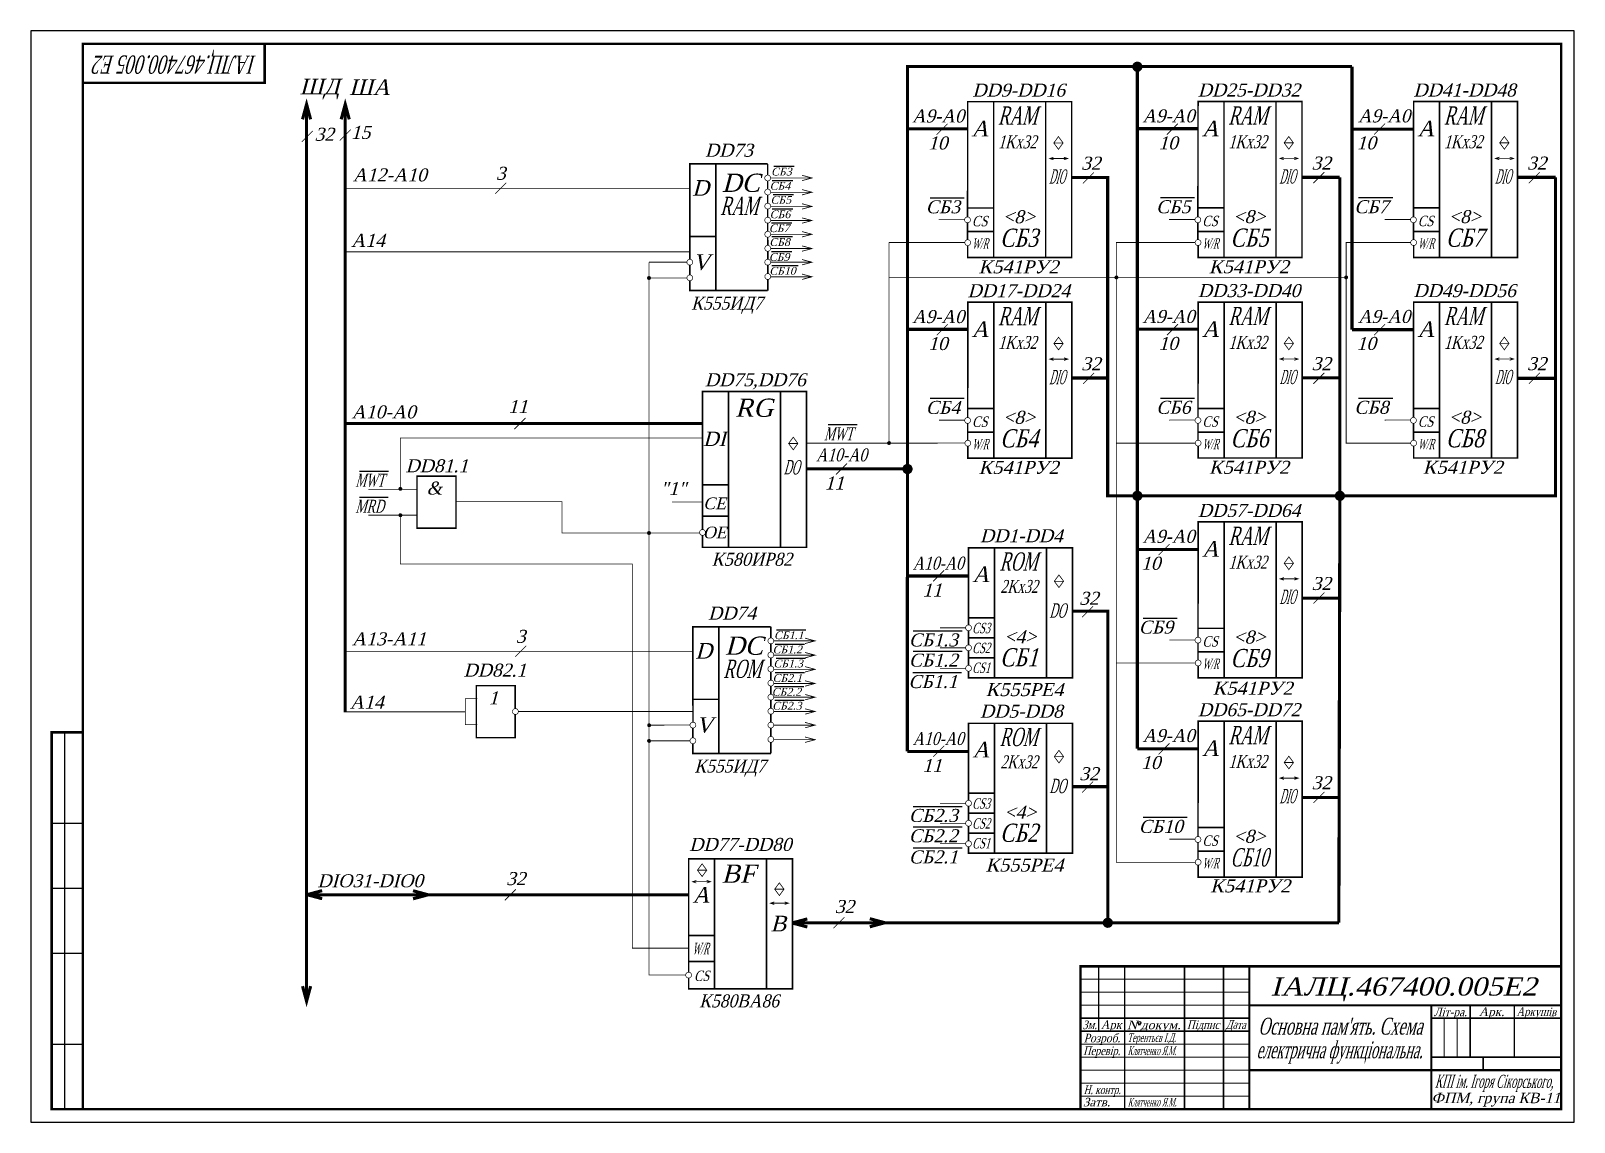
# Model space of a CAD drawing. Extents: x 0 to 594, y 0 to 420.
import ezdxf
from ezdxf.enums import TextEntityAlignment as Align

# ---------------------------------------------------------------- set-up
doc = ezdxf.new("R2010")
doc.units = 0
doc.header["$MEASUREMENT"] = 0
doc.layers.get('0').update_dxf_attribs({"linetype": 'CONTINUOUS'})
doc.styles.add('ESKD', font='times.ttf', dxfattribs={"oblique": 15, "height": 5})

msp = doc.modelspace()

# ---------------------------------------------------------------- linework, layer by layer
for p, q in [((594, 420), (0, 420)), ((0, 420), (0, 0)), ((594, 0), (594, 420)), ((426.22, 37.6), (427.11, 37.6)), ((0, 0), (594, 0))]:
    msp.add_line(p, q)
at = {"lineweight": 30}
msp.add_line((204.45, 238.8), (204.45, 238.8), dxfattribs=at)
for points, const_width in [([(20, 400), (90, 400), (90, 415)], 1), ([(508.51, 406.25), (336.89, 406.25)], 1.2), ([(337.41, 406.81), (337.36, 142.66)], 1.2), ([(425.88, 406.19), (425.88, 143.69)], 1.2), ([(107.67, 385.95), (106.12, 391.74), (104.57, 385.95)], 1.2), ([(106.12, 391.74), (106.12, 46.54)], 1.2), ([(122.55, 385.95), (121, 391.74), (119.44, 385.95)], 1.2), ([(121, 391.74), (121, 157.93)], 1.2), ([(360.54, 348.31), (360.59, 392.77), (400.59, 392.77), (400.59, 332.77), (360.59, 332.77), (360.59, 337.36)], 0.6), ([(370.59, 332.77), (370.59, 392.77)], 0.6), ([(390.59, 332.77), (390.59, 392.77)], 0.6), ([(449.19, 348.35), (449.25, 392.81), (489.25, 392.81), (489.25, 332.81), (449.25, 332.81), (449.25, 337.41)], 0.6), ([(459.25, 332.81), (459.25, 392.81)], 0.6), ([(479.25, 332.81), (479.25, 392.81)], 0.6), ([(104.28, 377.26), (108.53, 381.5)], 0.3), ([(118.87, 377.77), (123.12, 382.01)], 0.3), ([(360.77, 382.32), (337.19, 382.32)], 1.2), ([(348.6, 380.02), (352.84, 384.26)], 0.3), ([(449.25, 382.37), (425.85, 382.37)], 1.2), ([(437.25, 380.07), (441.49, 384.31)], 0.3), ([(393.72, 376.86), (397.3, 376.86)], 0.3), ([(482.38, 376.9), (485.95, 376.9)], 0.3), ([(283.6, 368.8), (283.6, 368.8), (253.6, 368.8), (253.64, 332.09)], 0.6), ([(263.62, 368.8), (263.62, 320.05)], 0.6), ([(393.61, 370.36), (392.11, 370.86), (393.61, 371.36)], 0.3), ([(392.11, 370.86), (399.09, 370.86)], 0.3), ([(397.59, 370.36), (399.09, 370.86), (397.59, 371.36)], 0.3), ([(482.26, 370.4), (480.76, 370.9), (482.26, 371.4)], 0.3), ([(480.76, 370.9), (487.74, 370.9)], 0.3), ([(486.24, 370.4), (487.74, 370.9), (486.24, 371.4)], 0.3), ([(565.24, 370.4), (563.74, 370.9), (565.24, 371.4)], 0.3), ([(563.74, 370.9), (570.72, 370.9)], 0.3), ([(569.22, 370.4), (570.72, 370.9), (569.22, 371.4)], 0.3), ([(284.73, 363.38), (300.65, 363.38)], 0.3), ([(296.79, 362.35), (300.65, 363.38), (296.79, 364.42)], 0.3), ([(400.51, 363.6), (415.08, 363.6)], 1.2), ([(404.93, 361.32), (409.17, 365.56)], 0.3), ([(414.48, 240.45), (414.48, 364.19)], 1.2), ([(489.17, 363.64), (503.8, 363.64)], 1.2), ([(493.59, 361.36), (497.83, 365.6)], 0.3), ([(572.22, 363.64), (586.86, 363.64)], 1.2), ([(121.1, 359.42), (253.6, 359.42)], 0.3), ([(178.73, 357.31), (182.98, 361.56)], 0.3), ([(284.73, 357.89), (300.65, 357.89)], 0.3), ([(296.79, 356.85), (300.65, 357.89), (296.79, 358.92)], 0.3), ([(284.73, 352.44), (300.65, 352.44)], 0.3), ([(296.79, 351.4), (300.65, 352.44), (296.79, 353.47)], 0.3), ([(360.31, 351.83), (370.31, 351.83)], 0.6), ([(448.97, 351.87), (458.97, 351.87)], 0.6), ([(531.94, 351.87), (541.94, 351.87)], 0.6), ([(284.73, 347), (300.65, 347)], 0.3), ([(296.79, 345.96), (300.65, 347), (296.79, 348.03)], 0.3), ([(359.44, 347.36), (349.44, 347.35)], 0.3), ([(360.54, 339.6), (360.54, 346.13)], 0.6), ([(448.09, 347.4), (438.09, 347.39)], 0.3), ([(449.19, 339.65), (449.19, 346.17)], 0.6), ([(531.07, 347.4), (521.07, 347.39)], 0.3), ([(532.17, 339.65), (532.17, 346.17)], 0.6), ([(253.62, 340.89), (263.62, 340.89)], 0.6), ([(284.74, 341.71), (300.66, 341.71)], 0.3), ([(296.8, 340.68), (300.66, 341.71), (296.8, 342.75)], 0.3), ([(359.54, 338.54), (330.26, 338.53)], 0.3), ([(330.31, 261.39), (330.31, 338.67)], 0.3), ([(360.45, 342.75), (370.45, 342.75)], 0.6), ([(449.11, 342.79), (459.11, 342.79)], 0.6), ([(253.94, 334.95), (121, 334.95)], 0.3), ([(284.74, 336.22), (300.66, 336.22)], 0.3), ([(296.8, 335.18), (300.66, 336.22), (296.8, 337.25)], 0.3), ([(252.58, 330.98), (237.93, 330.97)], 0.3), ([(237.93, 56.47), (237.93, 330.97)], 0.3), ([(253.62, 329.84), (253.62, 326.09)], 0.6), ([(284.74, 330.96), (300.66, 330.96)], 0.3), ([(296.8, 329.93), (300.66, 330.96), (296.8, 332)], 0.3), ([(252.68, 324.87), (237.93, 324.86)], 0.3), ([(253.62, 323.84), (253.62, 320.05), (283.62, 320.05), (283.62, 320.05)], 0.6), ([(284.74, 325.35), (300.66, 325.35)], 0.3), ([(296.8, 324.32), (300.66, 325.35), (296.8, 326.39)], 0.3), ([(360.58, 271.11), (360.63, 315.57), (400.63, 315.57), (400.63, 255.57), (360.63, 255.57), (360.63, 260.16)], 0.6), ([(370.63, 255.57), (370.63, 315.57)], 0.6), ([(390.63, 255.57), (390.63, 315.57)], 0.6), ([(449.23, 271.15), (449.29, 315.61), (489.29, 315.61), (489.29, 255.61), (449.29, 255.61), (449.29, 260.21)], 0.6), ([(459.29, 255.61), (459.29, 315.61)], 0.6), ([(479.29, 255.61), (479.29, 315.61)], 0.6), ([(360.63, 305.12), (337.23, 305.12)], 1.2), ([(348.64, 302.82), (352.88, 307.06)], 0.3), ([(449.29, 305.17), (425.88, 305.17)], 1.2), ([(437.29, 302.87), (441.53, 307.11)], 0.3), ([(393.76, 299.66), (397.34, 299.66)], 0.3), ([(482.41, 299.7), (485.99, 299.7)], 0.3), ([(393.64, 293.16), (392.14, 293.66), (393.64, 294.16)], 0.3), ([(392.14, 293.66), (399.13, 293.66)], 0.3), ([(397.63, 293.16), (399.13, 293.66), (397.63, 294.16)], 0.3), ([(482.3, 293.2), (480.8, 293.7), (482.3, 294.2)], 0.3), ([(480.8, 293.7), (487.78, 293.7)], 0.3), ([(486.28, 293.2), (487.78, 293.7), (486.28, 294.2)], 0.3), ([(565.24, 293.2), (563.74, 293.7), (565.24, 294.2)], 0.3), ([(563.74, 293.7), (570.72, 293.7)], 0.3), ([(569.22, 293.2), (570.72, 293.7), (569.22, 294.2)], 0.3), ([(400.55, 286.4), (414.7, 286.4)], 1.2), ([(404.97, 284.12), (409.21, 288.36)], 0.3), ([(489.21, 286.45), (503.84, 286.45)], 1.2), ([(493.62, 284.16), (497.87, 288.4)], 0.3), ([(572.22, 286.28), (586.86, 286.28)], 1.2), ([(258.52, 228.09), (258.52, 281.24), (298.52, 281.24), (298.52, 221.24), (258.52, 221.24), (258.52, 225.84)], 0.6), ([(268.52, 221.24), (268.52, 281.24)], 0.6), ([(288.52, 221.24), (288.52, 281.24)], 0.6), ([(360.35, 274.63), (370.35, 274.63)], 0.6), ([(449.01, 274.67), (459.01, 274.67)], 0.6), ([(531.94, 274.67), (541.94, 274.67)], 0.6), ([(258.52, 268.87), (121, 268.87)], 1.2), ([(186.11, 266.74), (190.36, 270.99)], 0.3), ([(359.48, 270.16), (349.48, 270.15)], 0.3), ([(360.58, 262.4), (360.58, 268.93)], 0.6), ([(448.13, 270.2), (438.13, 270.19)], 0.3), ([(449.23, 262.45), (449.23, 268.97)], 0.6), ([(531.07, 270.2), (521.07, 270.19)], 0.3), ([(532.17, 262.45), (532.17, 268.97)], 0.6), ([(222.22, 263.27), (222.22, 263.27), (222.22, 263.27), (142.24, 263.27), (142.24, 243.59)], 0.3), ([(258.52, 263.31), (222.22, 263.27)], 0.3), ([(359.53, 261.34), (298.61, 261.33)], 0.3), ([(360.49, 265.55), (370.49, 265.55)], 0.6), ([(449.15, 265.59), (459.15, 265.59)], 0.6), ([(291.65, 261.19), (295.23, 261.19)], 0.3), ([(298.52, 251.42), (336.18, 251.42)], 1.2), ([(309.89, 249.27), (314.13, 253.51)], 0.3), ([(148.62, 243.59), (129.93, 243.59)], 0.3), ([(258.52, 245.24), (268.52, 245.24)], 0.6), ([(257.42, 226.76), (204.45, 226.76), (204.45, 238.8), (163.62, 238.82), (163.62, 238.82)], 0.3), ([(258.52, 238.66), (246.77, 238.66)], 0.3), ([(148.62, 233.59), (129.93, 233.59)], 0.3), ([(253.17, 66.95), (231.49, 66.95), (231.49, 214.83), (142.24, 214.83), (142.24, 233.59)], 0.3), ([(258.52, 233.24), (268.52, 233.24)], 0.6), ([(360.91, 191.38), (360.88, 221), (400.88, 221), (400.88, 171), (360.88, 171), (360.88, 173.54)], 0.6), ([(370.87, 194.11), (370.88, 221)], 0.6), ([(390.88, 171), (390.88, 221)], 0.6), ([(449.29, 220.38), (425.88, 220.38)], 1.2), ([(337.36, 210.18), (360.85, 210.18)], 1.2), ([(347.3, 208.14), (351.54, 212.38)], 0.3), ([(393.92, 208.18), (397.5, 208.18)], 0.3), ([(482.3, 208.59), (480.8, 209.09), (482.3, 209.59)], 0.3), ([(480.8, 209.09), (487.78, 209.09)], 0.3), ([(486.28, 208.59), (487.78, 209.09), (486.28, 209.59)], 0.3), ([(400.88, 196.62), (414.48, 196.62)], 1.2), ([(404.62, 194.34), (408.86, 198.58)], 0.3), ([(414.51, 76.52), (414.51, 197.2)], 1.2), ([(284.8, 190.64), (284.8, 190.64), (254.8, 190.64), (254.84, 153.93)], 0.6), ([(264.83, 190.64), (264.83, 141.88)], 0.6), ([(359.79, 190.25), (349.96, 190.25)], 0.3), ([(360.87, 194.11), (370.87, 194.11)], 0.6), ([(449.01, 190.07), (459.01, 190.07)], 0.6), ([(285.93, 185.22), (301.85, 185.22)], 0.3), ([(297.99, 184.19), (301.85, 185.22), (297.99, 186.26)], 0.3), ([(360.87, 186.41), (370.87, 186.41)], 0.6), ([(448.13, 185.59), (438.13, 185.58)], 0.3), ([(449.23, 177.84), (449.23, 184.37)], 0.6), ([(121.07, 181.23), (254.46, 181.23)], 0.3), ([(186.42, 179.1), (190.66, 183.34)], 0.3), ([(285.93, 179.73), (301.85, 179.73)], 0.3), ([(297.99, 178.69), (301.85, 179.73), (297.99, 180.76)], 0.3), ([(359.79, 182.55), (349.96, 182.55)], 0.3), ([(360.87, 178.71), (370.87, 178.71)], 0.6), ([(285.93, 174.28), (301.85, 174.28)], 0.3), ([(297.99, 173.24), (301.85, 174.28), (297.99, 175.31)], 0.3), ([(359.79, 174.66), (349.96, 174.66)], 0.3), ([(186.44, 156.84), (186.44, 147.97), (171.44, 147.97), (171.44, 167.97), (186.44, 167.97), (186.44, 159.09)], 0.6), ([(285.93, 168.83), (301.85, 168.83)], 0.3), ([(297.99, 167.8), (301.85, 168.83), (297.99, 169.87)], 0.3), ([(171.82, 162.97), (167.21, 162.97), (167.21, 152.97), (171.82, 152.97)], 0.3), ([(254.83, 162.73), (264.83, 162.73)], 0.6), ([(285.94, 163.55), (301.86, 163.55)], 0.3), ([(298, 162.52), (301.86, 163.55), (298, 164.59)], 0.3), ([(167.21, 157.93), (120.4, 157.93)], 0.3), ([(254.84, 158.05), (187.6, 158.05)], 0.3), ([(285.94, 158.06), (301.86, 158.06)], 0.3), ([(298, 157.02), (301.86, 158.06), (298, 159.09)], 0.3), ([(20, 5), (8, 5), (8, 150), (20, 150)], 1), ([(13, 5), (13, 150)], 0.5), ([(253.75, 152.81), (237.93, 152.8)], 0.3), ([(254.83, 151.68), (254.83, 147.93)], 0.6), ([(285.94, 152.8), (301.87, 152.8)], 0.3), ([(298, 151.77), (301.87, 152.8), (298, 153.84)], 0.3), ([(360.91, 123.86), (360.88, 153.48), (400.88, 153.48), (400.88, 103.48), (360.88, 103.48), (360.88, 106.02)], 0.6), ([(370.87, 126.58), (370.88, 153.48)], 0.6), ([(390.88, 103.48), (390.88, 153.48)], 0.6), ([(253.66, 146.77), (237.93, 146.76)], 0.3), ([(254.83, 145.68), (254.83, 141.88), (284.83, 141.88), (284.83, 141.88)], 0.6), ([(285.94, 147.19), (301.87, 147.19)], 0.3), ([(298, 146.15), (301.87, 147.19), (298, 148.22)], 0.3), ([(337.36, 142.66), (360.85, 142.66)], 1.2), ([(347.3, 140.62), (351.54, 144.86)], 0.3), ([(449.29, 143.69), (425.88, 143.69)], 1.2), ([(393.92, 140.66), (397.5, 140.66)], 0.3), ([(404.62, 126.82), (408.86, 131.06)], 0.3), ([(482.3, 131.9), (480.8, 132.4), (482.3, 132.9)], 0.3), ([(480.8, 132.4), (487.78, 132.4)], 0.3), ([(486.28, 131.9), (487.78, 132.4), (486.28, 132.9)], 0.3), ([(360.87, 126.58), (370.87, 126.58)], 0.6), ([(400.88, 129.09), (414.48, 129.09)], 1.2), ([(359.79, 122.73), (349.96, 122.72)], 0.3), ([(360.87, 118.88), (370.87, 118.88)], 0.6), ([(8, 115), (20, 115)], 0.5), ([(359.79, 115.02), (349.96, 115.02)], 0.3), ([(449.01, 113.37), (459.01, 113.37)], 0.6), ([(359.79, 107.14), (349.96, 107.14)], 0.3), ([(360.87, 111.18), (370.87, 111.18)], 0.6), ([(448.13, 108.9), (438.13, 108.89)], 0.3), ([(449.23, 101.15), (449.23, 107.67)], 0.6), ([(253.17, 68.07), (253.17, 101.33), (293.17, 101.33), (293.17, 51.33), (253.17, 51.33), (253.17, 55.46)], 0.6), ([(263.17, 51.33), (263.17, 101.33)], 0.6), ([(283.17, 51.33), (283.17, 101.33)], 0.6), ([(256.57, 96.97), (260.15, 96.97)], 0.3), ([(8, 90), (20, 90)], 0.5), ([(106.32, 87.54), (112.12, 89.1)], 1.2), ([(147.09, 85.95), (152.88, 87.5), (147.09, 89.06)], 1.2), ([(182.42, 85.37), (186.66, 89.61)], 0.3), ([(256.16, 92.04), (254.66, 92.54), (256.16, 93.04)], 0.3), ([(254.66, 92.54), (261.64, 92.54)], 0.3), ([(260.14, 92.04), (261.64, 92.54), (260.14, 93.04)], 0.3), ([(286.3, 89.65), (289.88, 89.65)], 0.3), ([(253.17, 87.49), (106.12, 87.49)], 1.2), ([(106.32, 87.54), (112.12, 85.99)], 1.2), ([(286.14, 83.77), (284.64, 84.27), (286.14, 84.77)], 0.3), ([(284.64, 84.27), (291.63, 84.27)], 0.3), ([(290.13, 83.77), (291.63, 84.27), (290.13, 84.77)], 0.3), ([(293.06, 76.66), (298.86, 78.21)], 1.2), ([(293.06, 76.66), (298.86, 75.1)], 1.2), ([(293.17, 76.74), (503.44, 76.74)], 1.2), ([(308.93, 74.62), (313.17, 78.86)], 0.3), ([(322.9, 75.19), (328.69, 76.74), (322.9, 78.3)], 1.2), ([(253.17, 71.8), (263.17, 71.8)], 0.6), ([(253.17, 57.71), (253.17, 68.07)], 0.6), ([(8, 65), (20, 65)], 0.5), ([(253.17, 61.8), (263.17, 61.8)], 0.6), ([(404, 5), (404, 60), (589, 60)], 1), ([(411, 60), (411, 35)], 0.6), ([(421, 5), (421, 60)], 0.6), ([(444, 5), (444, 60)], 0.6), ([(459, 5), (459, 60)], 0.6), ([(469, 5), (469, 60)], 0.8), ([(252.13, 56.64), (237.95, 56.63)], 0.3), ([(404, 55), (469, 55)], 0.4), ([(107.67, 52.33), (106.12, 46.54), (104.57, 52.33)], 1.2), ([(404, 50), (469, 50)], 0.4), ([(404, 45), (469, 45)], 0.4), ([(469, 45), (589, 45)], 0.8), ([(539, 5), (539, 45)], 0.8), ([(554, 25), (554, 45)], 0.6), ([(571, 25), (571, 45)], 0.6), ([(404, 40), (469, 40)], 0.6), ([(539, 40), (589, 40)], 0.6), ([(544, 25), (544, 40)], 0.4), ([(549, 25), (549, 40)], 0.4), ([(8, 30), (20, 30)], 0.5), ([(404, 35), (469, 35)], 0.6), ([(404, 30), (469, 30)], 0.4), ([(404, 25), (469, 25)], 0.4), ([(539, 25), (589, 25)], 0.6), ([(559, 20), (559, 25)], 0.6), ([(404, 20), (469, 20)], 0.4), ([(469, 20), (589, 20)], 0.8), ([(404, 15), (469, 15)], 0.4), ([(404, 10), (469, 10)], 0.4)]:
    msp.add_lwpolyline(points, dxfattribs=dict(const_width=const_width))
for points, const_width in [([(20, 415), (20, 5), (589, 5), (589, 415)], 1), ([(395.51, 374.42), (397.3, 376.86), (395.51, 379.3), (393.72, 376.86)], 0.3), ([(484.16, 374.46), (485.95, 376.9), (484.16, 379.34), (482.38, 376.9)], 0.3), ([(395.55, 297.22), (397.34, 299.66), (395.55, 302.1), (393.76, 299.66)], 0.3), ([(484.2, 297.26), (485.99, 299.7), (484.2, 302.14), (482.41, 299.7)], 0.3), ([(293.44, 258.75), (295.23, 261.19), (293.44, 263.63), (291.65, 261.19)], 0.3), ([(148.62, 228.59), (148.62, 248.59), (163.62, 248.59), (163.62, 228.59)], 0.6), ([(395.71, 205.74), (397.5, 208.18), (395.71, 210.62), (393.92, 208.18)], 0.3), ([(395.71, 138.22), (397.5, 140.66), (395.71, 143.1), (393.92, 140.66)], 0.3), ([(258.36, 94.53), (260.15, 96.97), (258.36, 99.41), (256.57, 96.97)], 0.3), ([(288.09, 87.21), (289.88, 89.65), (288.09, 92.09), (286.3, 89.65)], 0.3)]:
    msp.add_lwpolyline(points, close=True, dxfattribs=dict(const_width=const_width))
for points, const_width in [([(424.9, 406.19, 1), (426.86, 406.19, 1)], 1.97), ([(282.48, 363.38, 1), (284.73, 363.38, 1)], 0.25), ([(282.48, 357.97, 1), (284.73, 357.97, 1)], 0.25), ([(282.48, 352.55, 1), (284.73, 352.55, 1)], 0.25), ([(282.48, 347.13, 1), (284.73, 347.13, 1)], 0.25), ([(359.39, 347.25, 1), (361.64, 347.25, 1)], 0.25), ([(448.05, 347.29, 1), (450.3, 347.29, 1)], 0.25), ([(531.02, 347.29, 1), (533.27, 347.29, 1)], 0.25), ([(282.49, 341.71, 1), (284.74, 341.71, 1)], 0.25), ([(359.47, 338.49, 1), (361.72, 338.49, 1)], 0.25), ([(448.12, 338.53, 1), (450.37, 338.53, 1)], 0.25), ([(282.49, 336.3, 1), (284.74, 336.3, 1)], 0.25), ([(252.5, 330.96, 1), (254.75, 330.96, 1)], 0.25), ([(282.49, 330.96, 1), (284.74, 330.96, 1)], 0.25), ([(282.5, 325.46, 1), (284.75, 325.46, 1)], 0.25), ([(237.55, 324.88, 1), (238.3, 324.88, 1)], 0.75), ([(252.5, 324.96, 1), (254.75, 324.96, 1)], 0.25), ([(417.44, 325.11, 1), (418.19, 325.11, 1)], 0.75), ([(505.87, 325.11, 1), (506.62, 325.11, 1)], 0.75), ([(359.43, 270.05, 1), (361.68, 270.05, 1)], 0.25), ([(448.09, 270.09, 1), (450.34, 270.09, 1)], 0.25), ([(531.02, 270.09, 1), (533.27, 270.09, 1)], 0.25), ([(329.93, 261.36, 1), (330.68, 261.36, 1)], 0.75), ([(359.51, 261.29, 1), (361.76, 261.29, 1)], 0.25), ([(448.16, 261.33, 1), (450.41, 261.33, 1)], 0.25), ([(336.43, 251.37, 1), (338.4, 251.37, 1)], 1.97), ([(141.86, 243.72, 1), (142.61, 243.72, 1)], 0.75), ([(424.9, 241.05, 1), (426.87, 241.05, 1)], 1.97), ([(502.86, 241.05, 1), (504.82, 241.05, 1)], 1.97), ([(141.87, 233.59, 1), (142.62, 233.59, 1)], 0.75), ([(237.54, 226.73, 1), (238.29, 226.73, 1)], 0.75), ([(257.4, 226.96, 1), (259.65, 226.96, 1)], 0.25), ([(359.79, 190.26, 1), (362.04, 190.26, 1)], 0.25), ([(283.68, 185.22, 1), (285.93, 185.22, 1)], 0.25), ([(448.09, 185.49, 1), (450.34, 185.49, 1)], 0.25), ([(283.68, 179.8, 1), (285.93, 179.8, 1)], 0.25), ([(359.79, 182.56, 1), (362.04, 182.56, 1)], 0.25), ([(283.69, 174.39, 1), (285.94, 174.39, 1)], 0.25), ([(359.79, 174.67, 1), (362.04, 174.67, 1)], 0.25), ([(283.69, 168.97, 1), (285.94, 168.97, 1)], 0.25), ([(283.69, 163.55, 1), (285.94, 163.55, 1)], 0.25), ([(185.37, 158.03, 1), (187.62, 158.03, 1)], 0.25), ([(283.69, 158.14, 1), (285.94, 158.14, 1)], 0.25), ([(237.59, 152.75, 1), (238.34, 152.75, 1)], 0.75), ([(253.7, 152.8, 1), (255.95, 152.8, 1)], 0.25), ([(283.69, 152.8, 1), (285.94, 152.8, 1)], 0.25), ([(283.7, 147.3, 1), (285.95, 147.3, 1)], 0.25), ([(237.56, 146.71, 1), (238.31, 146.71, 1)], 0.75), ([(253.7, 146.8, 1), (255.95, 146.8, 1)], 0.25), ([(359.79, 122.73, 1), (362.04, 122.73, 1)], 0.25), ([(359.79, 115.03, 1), (362.04, 115.03, 1)], 0.25), ([(359.79, 107.14, 1), (362.04, 107.14, 1)], 0.25), ([(448.09, 108.79, 1), (450.34, 108.79, 1)], 0.25), ([(413.53, 76.74, 1), (415.49, 76.74, 1)], 1.97), ([(252.05, 56.59, 1), (254.3, 56.59, 1)], 0.25)]:
    msp.add_lwpolyline(points, format="xyb", close=True, dxfattribs=dict(const_width=const_width))
for points, const_width in [([(508.51, 406.25), (508.51, 304.99)], 1.2), ([(532.17, 348.35), (532.22, 392.81), (572.22, 392.81), (572.22, 332.81), (532.22, 332.81), (532.22, 337.41)], 0.6), ([(542.22, 332.81), (542.22, 392.81)], 0.6), ([(562.22, 332.81), (562.22, 392.81)], 0.6), ([(532.21, 382.19), (522.35, 382.19), (508.51, 382.19)], 1.2), ([(516.98, 380.07), (521.23, 384.31)], 0.3), ([(565.35, 376.9), (568.93, 376.9)], 0.3), ([(283.6, 368.8), (283.6, 364.51)], 0.6), ([(563.74, 370.9), (570.72, 370.9)], 0.3), ([(563.74, 370.9), (570.72, 370.9)], 0.3), ([(283.6, 362.26), (283.6, 359.09)], 0.6), ([(414.48, 241.05), (503.84, 241.05), (503.8, 363.64)], 1.2), ([(586.86, 363.64), (586.86, 241.05), (503.84, 241.05)], 1.2), ([(576.56, 361.36), (580.8, 365.6)], 0.3), ([(283.6, 356.84), (283.6, 353.67)], 0.6), ([(283.61, 348.26), (283.61, 351.42)], 0.6), ([(283.61, 342.84), (283.61, 346.01)], 0.6), ([(283.62, 337.42), (283.61, 340.59)], 0.6), ([(531.1, 338.53), (522.41, 338.53), (506.25, 338.53), (506.25, 325.11), (438.94, 325.11), (330.31, 325.11)], 0.3), ([(448.12, 338.57), (438.94, 338.53), (417.82, 338.55), (417.82, 325.11), (417.82, 261.33), (448.16, 261.33)], 0.3), ([(532.08, 342.79), (542.08, 342.79)], 0.6), ([(283.62, 332.09), (283.62, 335.17)], 0.6), ([(283.62, 326.59), (283.62, 329.84)], 0.6), ([(283.62, 320.05), (283.62, 324.34)], 0.6), ([(506.25, 325.11), (506.25, 261.33), (531.1, 261.33)], 0.3), ([(532.17, 271.15), (532.22, 315.61), (572.22, 315.61), (572.22, 255.61), (532.22, 255.61), (532.22, 260.21)], 0.6), ([(542.22, 255.61), (542.22, 315.61)], 0.6), ([(562.22, 255.61), (562.22, 315.61)], 0.6), ([(508.51, 304.99), (522.35, 304.99), (532.21, 304.99)], 1.2), ([(516.98, 302.87), (521.23, 307.11)], 0.3), ([(565.35, 299.7), (568.93, 299.7)], 0.3), ([(563.74, 293.7), (570.72, 293.7)], 0.3), ([(576.56, 284.16), (580.8, 288.4)], 0.3), ([(417.82, 261.33), (417.82, 176.73), (448.16, 176.73)], 0.3), ([(532.08, 265.59), (542.08, 265.59)], 0.6), ([(503.84, 241.05), (503.44, 76.74)], 1.2), ([(449.23, 186.54), (449.29, 231), (489.29, 231), (489.29, 171), (449.29, 171), (449.29, 175.6)], 0.6), ([(459.29, 171), (459.29, 231)], 0.6), ([(479.29, 171), (479.29, 231)], 0.6), ([(434.05, 218.26), (438.29, 222.5)], 0.3), ([(482.41, 215.1), (485.99, 215.1)], 0.3), ([(480.8, 209.09), (487.78, 209.09)], 0.3), ([(480.8, 209.09), (487.78, 209.09)], 0.3), ([(489.29, 201.69), (503.84, 201.69)], 1.2), ([(493.62, 199.55), (497.87, 203.8)], 0.3), ([(284.8, 190.64), (284.8, 186.35)], 0.6), ([(370.87, 194.11), (370.87, 186.41)], 0.6), ([(284.81, 184.1), (284.81, 180.93)], 0.6), ([(360.91, 189.13), (360.91, 183.68)], 0.6), ([(370.87, 186.41), (370.87, 178.71)], 0.6), ([(284.81, 178.68), (284.81, 175.51)], 0.6), ([(360.91, 181.43), (360.91, 175.79)], 0.6), ([(370.87, 178.71), (370.87, 171)], 0.6), ([(449.15, 180.98), (459.15, 180.98)], 0.6), ([(284.81, 170.09), (284.81, 173.26)], 0.6), ([(448.16, 100.03), (417.82, 100.03), (417.82, 176.73)], 0.3), ([(284.82, 164.68), (284.82, 167.84)], 0.6), ([(284.82, 159.26), (284.82, 162.43)], 0.6), ([(284.82, 153.93), (284.82, 157.01)], 0.6), ([(449.23, 109.85), (449.29, 154.31), (489.29, 154.31), (489.29, 94.31), (449.29, 94.31), (449.29, 98.91)], 0.6), ([(459.29, 94.31), (459.29, 154.31)], 0.6), ([(479.29, 94.31), (479.29, 154.31)], 0.6), ([(284.83, 148.43), (284.82, 151.68)], 0.6), ([(284.83, 141.88), (284.83, 146.18)], 0.6), ([(434.05, 141.56), (438.29, 145.81)], 0.3), ([(482.41, 138.4), (485.99, 138.4)], 0.3), ([(480.8, 132.4), (487.78, 132.4)], 0.3), ([(480.8, 132.4), (487.78, 132.4)], 0.3), ([(370.87, 126.58), (370.87, 118.88)], 0.6), ([(489.29, 124.98), (503.84, 124.98)], 1.2), ([(493.62, 122.86), (497.87, 127.1)], 0.3), ([(360.91, 121.61), (360.91, 116.16)], 0.6), ([(370.87, 118.88), (370.87, 111.18)], 0.6), ([(360.91, 108.27), (360.91, 113.91)], 0.6), ([(370.87, 111.18), (370.87, 103.48)], 0.6), ([(449.15, 104.29), (459.15, 104.29)], 0.6)]:
    msp.add_lwpolyline(points, dxfattribs=dict(at, const_width=const_width))
at = {"lineweight": 30, "const_width": 0.3}
for points in [[(567.14, 374.46), (568.93, 376.9), (567.14, 379.34), (565.35, 376.9)], [(567.14, 297.26), (568.93, 299.7), (567.14, 302.14), (565.35, 299.7)], [(484.2, 212.66), (485.99, 215.1), (484.2, 217.53), (482.41, 215.1)], [(484.2, 135.96), (485.99, 138.4), (484.2, 140.84), (482.41, 138.4)]]:
    msp.add_lwpolyline(points, close=True, dxfattribs=at)
at = {"lineweight": 30, "const_width": 0.25}
for points in [[(531.1, 338.53, 1), (533.35, 338.53, 1)], [(531.1, 261.33, 1), (533.35, 261.33, 1)], [(448.16, 176.73, 1), (450.41, 176.73, 1)], [(448.16, 100.03, 1), (450.41, 100.03, 1)]]:
    msp.add_lwpolyline(points, format="xyb", close=True, dxfattribs=at)
msp.add_circle((426.71, 38.22), 0.462)

# ---------------------------------------------------------------- texts
at = {"style": 'ESKD', "oblique": 15}
for s, height, rotation, width, p, p2 in [('ІАЛЦ.467400.005 Е2', 7, 180, 0.684859, (86.81, 410.51), (24.4, 410.51)), ('Аркушiв', 3.3, 359.39869, 0.840496, (571.83, 40.92), (587.1, 40.76)), ('Дата', 3.3, 358.38396, 0.787114, (459.92, 36.04), (467.61, 35.83)), ('КПІ ім. Ігоря Сікорського,', 5, 359.79852, 0.545569, (540.42, 13.31), (585.99, 13.15))]:
    msp.add_text(s, height=height, rotation=rotation, dxfattribs=dict(at, width=width)).set_placement(p, p2, align=Align.FIT)
for s, height, p in [('ШД', 6, (103.44, 395.56)), ('ША', 6, (122.48, 395.32)), ('32', 5, (109.15, 377.7)), ('15', 5, (123.13, 378.43)), ('10', 5, (345.29, 374.35)), ('10', 5, (433.94, 374.39)), ('10', 5, (510.22, 374.39)), ('32', 5, (404.21, 366.57)), ('32', 5, (492.87, 366.61)), ('32', 5, (575.84, 366.61)), ('A12-A10', 5, (123.87, 362.06)), ('%%OСБ4', 3, (284.4, 358.86)), ('%%OСБ3', 3, (284.95, 364.34)), ('%%OСБ5', 3, (284.72, 353.46)), ('%%OСБ6', 3, (284.4, 347.9)), ('%%OСБ3', 5, (344.49, 349.78)), ('%%OСБ5', 5, (433.14, 349.82)), ('%%OСБ7', 5, (509.42, 349.82)), ('%%OСБ7', 3, (284.09, 342.55)), ('A14', 5, (123.26, 336.88)), ('%%OСБ8', 3, (284.26, 337.22)), ('%%OСБ9', 3, (284.09, 331.47)), ('%%OСБ10', 3, (284.26, 326.14)), ('10', 5, (345.33, 297.15)), ('10', 5, (433.98, 297.19)), ('10', 5, (510.22, 297.19)), ('32', 5, (404.25, 289.37)), ('32', 5, (492.9, 289.41)), ('32', 5, (575.84, 289.41)), ('A10-A0', 5, (123.43, 270.85)), ('%%OСБ4', 5, (344.52, 272.58)), ('%%OСБ6', 5, (433.18, 272.62)), ('%%OСБ8', 5, (509.42, 272.62)), ('"1"', 5, (242.33, 241.39)), ('11', 5, (305.47, 243.48)), ('CE', 4.5, (258.84, 235.91)), ('OE', 4.5, (258.68, 224.7)), ('10', 5, (427.28, 212.59)), ('32', 5, (492.9, 204.81)), ('11', 5, (343.12, 202.29)), ('32', 5, (403.48, 199.12)), ('%%OСБ9', 5, (426.48, 188.02)), ('A13-A11', 5, (123.56, 183.49)), ('%%OСБ1.1', 3, (286.07, 185.89)), ('%%OСБ1.3', 5, (337.99, 183.08)), ('%%OСБ1.2', 3, (285.52, 180.41)), ('%%OСБ1.3', 3, (285.84, 175.01)), ('%%OСБ1.2', 5, (337.99, 175.31)), ('%%OСБ2.1', 3, (285.52, 169.45)), ('%%OСБ1.1', 5, (337.8, 167.06)), ('%%OСБ2.2', 3, (285.21, 164.1)), ('A14', 5, (122.78, 159.14)), ('%%OСБ2.3', 3, (285.38, 158.77)), ('11', 5, (343.12, 134.77)), ('32', 5, (403.48, 131.6)), ('10', 5, (427.28, 135.89)), ('32', 5, (492.9, 128.11)), ('%%OСБ2.3', 5, (337.99, 115.54)), ('%%OСБ2.2', 5, (337.99, 107.71)), ('%%OСБ10', 5, (426.48, 111.32)), ('%%OСБ2.1', 5, (337.99, 99.57)), ('DIO31-DIO0', 5, (110.26, 90.4)), ('32', 5, (182.91, 91.23)), ('32', 5, (309.41, 80.49)), ('Арк.', 3.3, (557.34, 40.81)), ('Затв.', 3.3, (404.95, 6.06)), ('ФПМ, група КВ-11', 4, (539.09, 7.3))]:
    msp.add_text(s, height=height, dxfattribs=at).set_placement(p)
for s, height, p in [('DD9-DD16', 5, (380.2, 394.69)), ('DD25-DD32', 5, (468.85, 394.73)), ('DD41-DD48', 5, (551.83, 394.73)), ('A', 6, (365.3, 379.38)), ('A', 6, (453.96, 379.42)), ('A', 6, (536.93, 379.42)), ('DD73', 5, (268.67, 371.56)), ('3', 5, (180.86, 362.69)), ('D', 6, (257.75, 356.55)), ('DC', 7, (273.27, 358.04)), ('V', 6, (258, 328.01)), ('DD17-DD24', 5, (380.24, 317.49)), ('DD33-DD40', 5, (468.89, 317.53)), ('DD49-DD56', 5, (551.83, 317.53)), ('A', 6, (365.34, 302.18)), ('A', 6, (454, 302.22)), ('A', 6, (536.93, 302.22)), ('DD75,DD76', 5, (278.82, 283.21)), ('11', 5, (187.45, 272.92)), ('RG', 7, (278.38, 271.46)), ('DI', 5.5, (263.1, 260.23)), ('DD81.1', 5, (156.25, 250.11)), ('&', 5, (155.27, 241.53)), ('DD57-DD64', 5, (468.89, 232.92)), ('DD1-DD4', 5, (381.23, 223.19)), ('A', 6, (454, 217.62)), ('A', 6, (365.64, 207.86)), ('DD74', 5, (269.87, 193.4)), ('3', 5, (188.54, 184.47)), ('D', 6, (258.96, 178.39)), ('DC', 7, (274.48, 179.88)), ('DD82.1', 5, (178.6, 171.46)), ('1', 5, (177.98, 160.77)), ('DD5-DD8', 5, (381.23, 155.66)), ('DD65-DD72', 5, (468.89, 156.23)), ('V', 6, (259.21, 149.85)), ('A', 6, (365.64, 140.34)), ('A', 6, (454, 140.92)), ('DD77-DD80', 5, (273.1, 104.38)), ('BF', 7, (272.31, 92.13)), ('A', 6, (257.94, 84.48)), ('B', 6, (287.72, 73.42))]:
    msp.add_text(s, height=height, dxfattribs=at).set_placement(p, align=Align.CENTER)
for s, height, width, p, p2 in [('A9-A0', 5, 0.981695, (339.15, 384.74), (359.28, 384.74)), ('RAM', 7, 0.638692, (372.24, 383.91), (387.28, 383.91)), ('A9-A0', 5, 0.981695, (427.81, 384.78), (447.94, 384.78)), ('RAM', 7, 0.638692, (460.9, 383.95), (475.94, 383.95)), ('A9-A0', 5, 0.981695, (510.78, 384.78), (530.91, 384.78)), ('RAM', 7, 0.638692, (543.87, 383.95), (558.92, 383.95)), ('1Kx32', 5, 0.738781, (372.24, 374.77), (387.09, 374.77)), ('1Kx32', 5, 0.738781, (460.9, 374.82), (475.75, 374.82)), ('1Kx32', 5, 0.738781, (543.87, 374.82), (558.72, 374.82)), ('DIO', 5.5, 0.42749, (391.91, 361.2), (398.08, 361.2)), ('DIO', 5.5, 0.42749, (480.57, 361.24), (486.74, 361.24)), ('DIO', 5.5, 0.42749, (563.54, 361.24), (569.71, 361.24)), ('RAM', 7, 0.618396, (265.32, 349.13), (279.88, 349.13)), ('<8>', 5, 1.023525, (374.17, 345.97), (386.48, 345.97)), ('<8>', 5, 1.023525, (462.83, 346.01), (475.13, 346.01)), ('<8>', 5, 1.023525, (545.8, 346.01), (558.11, 346.01)), ('CS', 4, 0.827434, (362.23, 344.79), (368.21, 344.79)), ('CS', 4, 0.827434, (450.88, 344.84), (456.86, 344.84)), ('CS', 4, 0.827434, (533.86, 344.84), (539.84, 344.84)), ('W/R', 4, 0.567794, (362.22, 336.14), (368.58, 336.14)), ('СБ3', 7, 0.809152, (373.01, 336.88), (387.57, 336.88)), ('W/R', 4, 0.567794, (450.87, 336.18), (457.24, 336.18)), ('СБ5', 7, 0.809152, (461.67, 336.92), (476.23, 336.92)), ('W/R', 4, 0.567794, (533.85, 336.18), (540.21, 336.18)), ('СБ7', 7, 0.809152, (544.64, 336.92), (559.2, 336.92)), ('К541РУ2', 5, 1.063016, (364.73, 326.68), (395.58, 326.68)), ('К541РУ2', 5, 1.063016, (453.39, 326.72), (484.24, 326.72)), ('К555ИД7', 5, 0.914207, (254.17, 312.71), (281.65, 312.71)), ('A9-A0', 5, 0.981695, (339.19, 307.54), (359.32, 307.54)), ('RAM', 7, 0.638692, (372.28, 306.71), (387.32, 306.71)), ('A9-A0', 5, 0.981695, (427.85, 307.58), (447.98, 307.58)), ('RAM', 7, 0.638692, (460.94, 306.75), (475.98, 306.75)), ('A9-A0', 5, 0.981695, (510.78, 307.58), (530.91, 307.58)), ('RAM', 7, 0.638692, (543.87, 306.75), (558.92, 306.75)), ('1Kx32', 5, 0.738781, (372.28, 297.57), (387.13, 297.57)), ('1Kx32', 5, 0.738781, (460.94, 297.62), (475.79, 297.62)), ('1Kx32', 5, 0.738781, (543.87, 297.62), (558.72, 297.62)), ('DIO', 5.5, 0.42749, (391.95, 284), (398.12, 284)), ('DIO', 5.5, 0.42749, (480.61, 284.04), (486.78, 284.04)), ('DIO', 5.5, 0.42749, (563.54, 284.04), (569.71, 284.04)), ('<8>', 5, 1.023525, (374.21, 268.77), (386.51, 268.77)), ('<8>', 5, 1.023525, (462.87, 268.81), (475.17, 268.81)), ('<8>', 5, 1.023525, (545.8, 268.81), (558.11, 268.81)), ('%%oMWT', 5, 0.617682, (305.32, 262.44), (316.46, 262.44)), ('CS', 4, 0.827434, (362.27, 267.59), (368.25, 267.59)), ('CS', 4, 0.827434, (450.92, 267.64), (456.9, 267.64)), ('CS', 4, 0.827434, (533.86, 267.64), (539.84, 267.64)), ('W/R', 4, 0.567794, (362.26, 258.94), (368.62, 258.94)), ('СБ4', 7, 0.809152, (373.05, 259.68), (387.61, 259.68)), ('W/R', 4, 0.567794, (450.91, 258.98), (457.27, 258.98)), ('СБ6', 7, 0.809152, (461.7, 259.72), (476.27, 259.72)), ('W/R', 4, 0.567794, (533.85, 258.98), (540.21, 258.98)), ('СБ8', 7, 0.809152, (544.64, 259.72), (559.2, 259.72)), ('A10-A0', 5, 0.81223, (302.19, 254.3), (321.84, 254.3)), ('%%oMWT', 5, 0.617682, (124.91, 244.54), (136.06, 244.54)), ('DO', 5.5, 0.521099, (289.73, 249.3), (295.85, 249.3)), ('К541РУ2', 5, 1.063016, (364.77, 249.48), (395.62, 249.48)), ('К541РУ2', 5, 1.063016, (453.42, 249.52), (484.28, 249.52)), ('К541РУ2', 5, 1.063016, (535.72, 249.52), (566.57, 249.52)), ('%%oMRD', 5, 0.654276, (124.91, 234.54), (135.92, 234.54)), ('A9-A0', 5, 0.981695, (427.85, 222.97), (447.98, 222.97)), ('RAM', 7, 0.638692, (460.94, 222.15), (475.98, 222.15)), ('К580ИР82', 5, 0.944515, (262.01, 214.13), (293.01, 214.13)), ('A10-A0', 5, 0.81223, (339.42, 212.65), (359.07, 212.65)), ('ROM', 7, 0.618396, (372.84, 212.28), (387.4, 212.28)), ('1Kx32', 5, 0.738781, (460.94, 213.01), (475.79, 213.01)), ('2Kx32', 5, 0.716266, (373.17, 203.67), (387.57, 203.67)), ('DIO', 5.5, 0.42749, (480.61, 199.44), (486.78, 199.44)), ('DO', 5.5, 0.542267, (392.02, 194.15), (398.38, 194.15)), ('CS3', 4, 0.675746, (362.31, 188.16), (369.19, 188.16)), ('CS2', 4, 0.675746, (362.31, 180.5), (369.19, 180.5)), ('<4>', 5, 1.023525, (374.68, 184.32), (386.98, 184.32)), ('CS', 4, 0.827434, (450.92, 183.03), (456.9, 183.03)), ('<8>', 5, 1.023525, (462.87, 184.2), (475.17, 184.2)), ('СБ1', 7, 0.809152, (373.01, 175.41), (387.57, 175.41)), ('W/R', 4, 0.567794, (450.91, 174.38), (457.27, 174.38)), ('СБ9', 7, 0.809152, (461.7, 175.11), (476.27, 175.11)), ('ROM', 7, 0.618396, (266.52, 170.97), (281.08, 170.97)), ('CS1', 4, 0.675746, (362.31, 172.87), (369.19, 172.87)), ('К555РЕ4', 5, 1.058506, (367.45, 163.96), (397.41, 163.96)), ('К541РУ2', 5, 1.063016, (454.82, 164.5), (485.67, 164.5)), ('A10-A0', 5, 0.81223, (339.42, 145.13), (359.07, 145.13)), ('ROM', 7, 0.618396, (372.84, 144.75), (387.4, 144.75)), ('A9-A0', 5, 0.981695, (427.85, 146.28), (447.98, 146.28)), ('RAM', 7, 0.638692, (460.94, 145.45), (475.98, 145.45)), ('К555ИД7', 5, 0.914207, (255.38, 134.55), (282.86, 134.55)), ('2Kx32', 5, 0.716266, (373.17, 136.14), (387.57, 136.14)), ('1Kx32', 5, 0.738781, (460.94, 136.32), (475.79, 136.32)), ('DO', 5.5, 0.542267, (392.02, 126.63), (398.38, 126.63)), ('DIO', 5.5, 0.42749, (480.61, 122.74), (486.78, 122.74)), ('CS3', 4, 0.675746, (362.31, 120.64), (369.19, 120.64)), ('<4>', 5, 1.023525, (374.68, 116.79), (386.98, 116.79)), ('CS2', 4, 0.675746, (362.31, 112.97), (369.19, 112.97)), ('СБ2', 7, 0.809152, (373.01, 107.88), (387.57, 107.88)), ('CS1', 4, 0.675746, (362.31, 105.35), (369.19, 105.35)), ('CS', 4, 0.827434, (450.92, 106.34), (456.9, 106.34)), ('<8>', 5, 1.023525, (462.87, 107.51), (475.17, 107.51)), ('К555РЕ4', 5, 1.058506, (367.45, 96.44), (397.41, 96.44)), ('W/R', 4, 0.567794, (450.91, 97.68), (457.27, 97.68)), ('СБ10', 7, 0.628636, (461.7, 98.42), (476.27, 98.42)), ('К541РУ2', 5, 1.063016, (453.91, 88.43), (484.76, 88.43)), ('W/R', 4.5, 0.505894, (254.59, 64.55), (260.97, 64.55)), ('CS', 4, 0.810846, (255.27, 54.32), (261.13, 54.32)), ('ІАЛЦ.467400.005Е2', 7, 1.158265, (477.13, 48.71), (579.68, 48.71)), ('К580ВА86', 5, 0.911381, (257.25, 44.16), (287.91, 44.16)), ('Лiт-ра.', 3.3, 0.898367, (540, 40.76), (552.78, 40.76)), ('Зм.', 3.3, 0.825561, (404.76, 35.79), (410.33, 35.79)), ('Арк', 3.3, 0.966742, (411.78, 35.79), (419.82, 35.79)), ('N докум.', 3.3, 1.102323, (421.92, 35.76), (442.59, 35.76)), ('Пiдпис', 3.3, 0.848788, (444.96, 35.83), (457.47, 35.83)), ("Основна пам'ять. Схема", 6.5, 0.643528, (472.42, 33.69), (535.64, 33.69)), ('Розроб.', 3.3, 0.901817, (405.22, 30.71), (419.32, 30.71)), ('Терентьєв І.Д.', 3.3, 0.631643, (422, 30.87), (440.76, 30.87)), ('електрична функцiональна.', 6.5, 0.567878, (471.75, 24.58), (535.64, 24.58)), ('Перевiр.', 3.3, 0.811026, (405.04, 25.81), (419.3, 25.81)), ('Клятченко Я.М.', 3.3, 0.562939, (422.15, 25.81), (440.91, 25.81)), ('Н. контр.', 3.3, 0.744927, (405.23, 10.81), (419.5, 10.81)), ('Клятченко Я.М.', 3.3, 0.562939, (422.19, 6.05), (440.95, 6.05))]:
    msp.add_text(s, height=height, dxfattribs=dict(at, width=width)).set_placement(p, p2, align=Align.FIT)

doc.saveas('drawing.dxf')
